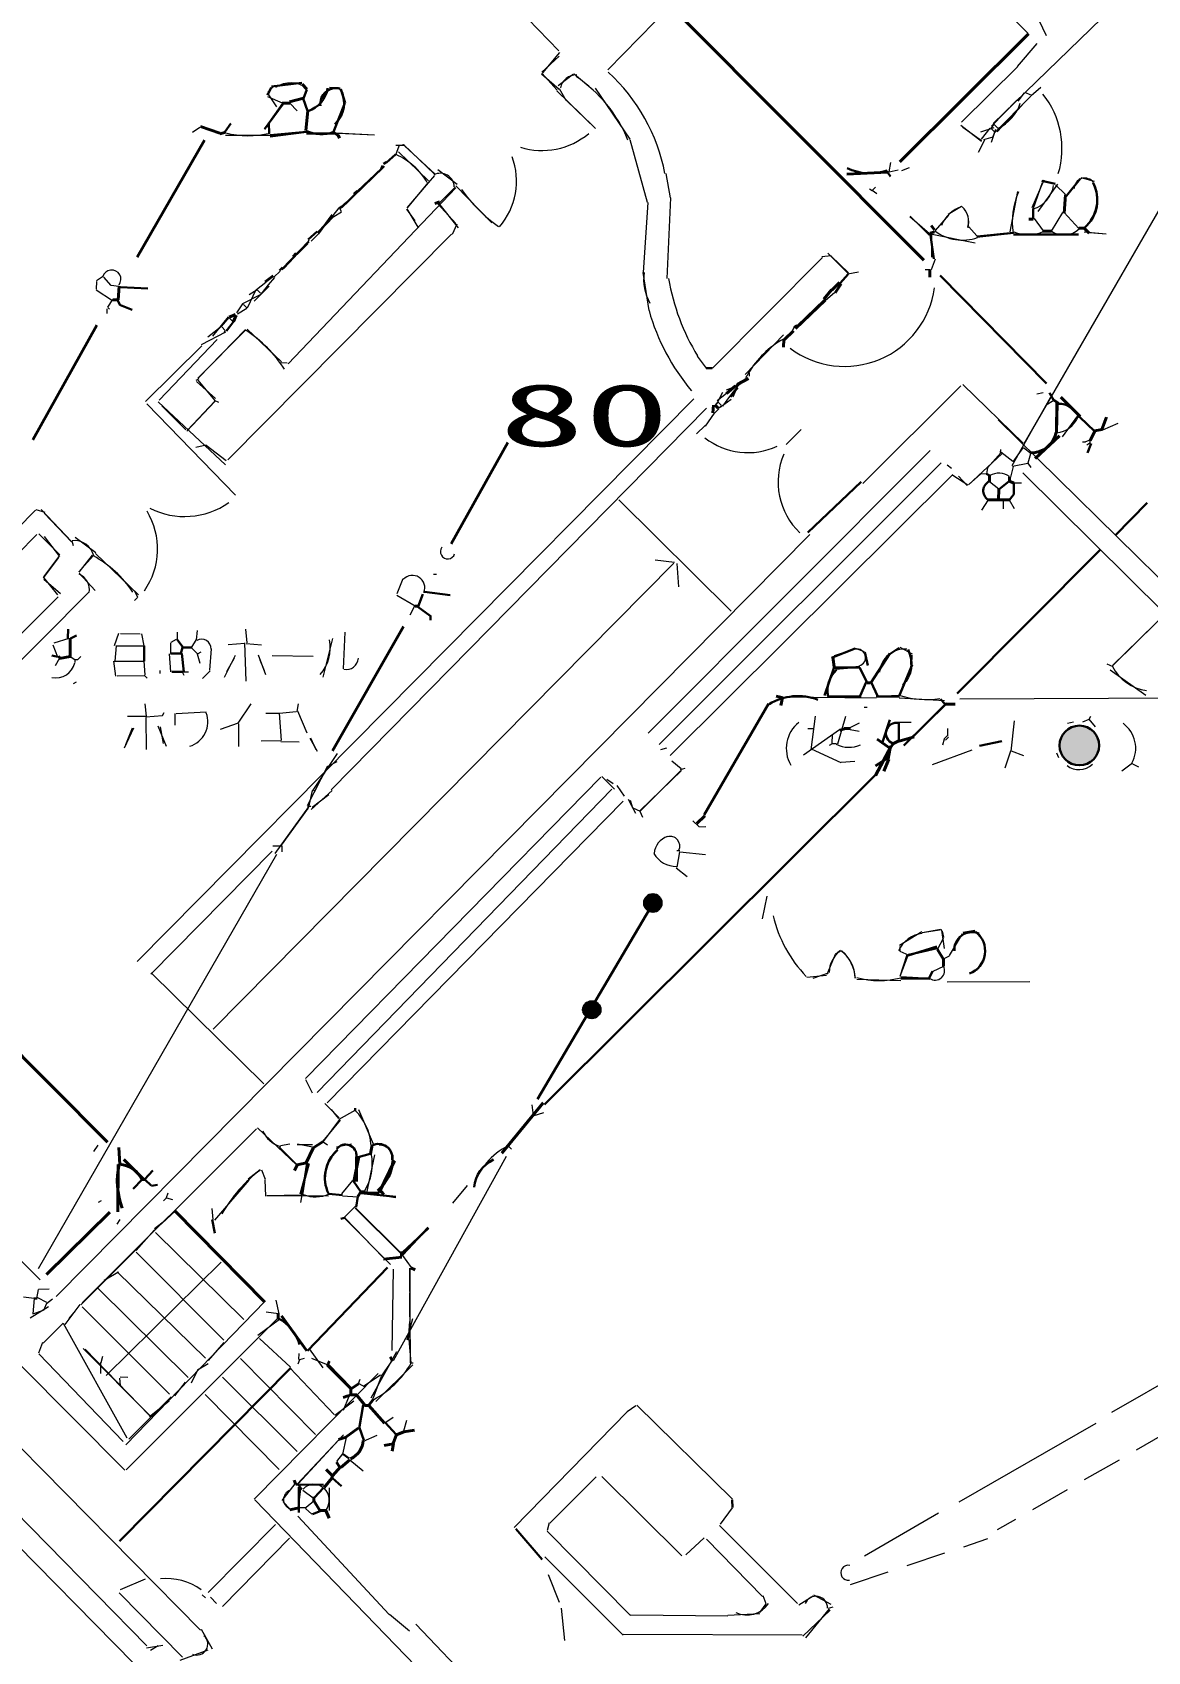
# Model space of a CAD drawing. Header units: millimetres. Extents: x -23299 to 140949, y -27274 to 87783.
# Drawn here: x 81424 to 93866, y 36612 to 54684 of the extents above; entities that cross this region are included whole.
import ezdxf

# ---------------------------------------------------------------- set-up
doc = ezdxf.new("R2010")
doc.units = ezdxf.units.MM
doc.linetypes.add('DASHED', pattern=[666.674799, 446.523571, -220.151228])
for name, color, linetype, lineweight in [('A_DASHED', 8, 'DASHED', 18), ('A_HATCH', 252, 'CONTINUOUS', 15), ('A_MED', 9, 'CONTINUOUS', 20), ('A_THIN', 8, 'CONTINUOUS', 15), ('CHECK', 2, 'CONTINUOUS', 35), ('P_DASHED', 200, 'DASHED', 20), ('P_NOMARK', 6, 'CONTINUOUS', 35), ('P_R', 5, 'CONTINUOUS', 40), ('P_R_MARK', 5, 'CONTINUOUS', 25), ('P_SIZE', 140, 'CONTINUOUS', 13), ('SYM', 4, 'CONTINUOUS', 25), ('TEXT_SHAPE', 7, 'CONTINUOUS', 30)]:
    doc.layers.add(name, color=color, linetype=linetype, lineweight=lineweight)
doc.styles.add('JP', font='msgothic.ttc')

msp = doc.modelspace()

# ---------------------------------------------------------------- hatches: boundary and pattern name
at = {"layer": 'SYM'}
h = msp.add_hatch(color=7, dxfattribs=at)
h.dxf.hatch_style = 1
edge = h.paths.add_edge_path()
edge.add_arc((87665, 43776), 97.7, 0, 360)
at = {"layer": 'TEXT_SHAPE'}
h = msp.add_hatch(color=7, dxfattribs=at)
h.dxf.hatch_style = 1
edge = h.paths.add_edge_path()
edge.add_arc((93105, 46726), 221, 0, 360)
h = msp.add_hatch(color=7, dxfattribs=at)
h.dxf.hatch_style = 1
edge = h.paths.add_edge_path()
edge.add_arc((88347, 44968), 97.7, 0, 360)

# ---------------------------------------------------------------- linework, layer by layer
at = {"layer": 'A_DASHED', "lineweight": 15}
msp.add_line((94126, 39082), (92189, 37971), dxfattribs=at)
at = {"layer": 'A_HATCH', "lineweight": 15}
for p, q in [((83783, 40318), (82798, 41290)), ((83560, 40090), (82581, 41069)), ((83354, 39889), (82372, 40851)), ((83164, 39670), (82160, 40665)), ((82953, 39484), (81979, 40459))]:
    msp.add_line(p, q, dxfattribs=at)
at = {"layer": 'A_MED', "lineweight": 20}
for p, q in [((88543, 54979), (87845, 54267)), ((92652, 54822), (92735, 54651)), ((84123, 54087), (84051, 54018)), ((87302, 54059), (87376, 53927)), ((84045, 54008), (84147, 53853)), ((84048, 53967), (84212, 53897)), ((92468, 53871), (92187, 53576)), ((83579, 53538), (84074, 53538)), ((85242, 53537), (84812, 53560)), ((85243, 53539), (84837, 53554)), ((85478, 53317), (85517, 53419)), ((85508, 53350), (85842, 53027)), ((85518, 53423), (85563, 53434)), ((85910, 53088), (85839, 53005)), ((92709, 53034), (92576, 52728)), ((92689, 53006), (92588, 52720)), ((92839, 52984), (92950, 52874)), ((93122, 53063), (93269, 53023)), ((88289, 52787), (88238, 52005)), ((88290, 52787), (88238, 52005)), ((88543, 52839), (88503, 51938)), ((92416, 52908), (92331, 52458)), ((91499, 52473), (91649, 52645)), ((92600, 52607), (92700, 52470)), ((92918, 52675), (92789, 52467)), ((92937, 52674), (93098, 52497)), ((86159, 52545), (86107, 52429)), ((91455, 52461), (91454, 52175)), ((91463, 52433), (91944, 52337)), ((93158, 52459), (93404, 52436)), ((93217, 52450), (93404, 52437)), ((84126, 51948), (84055, 51865)), ((84190, 52019), (84119, 51954)), ((88236, 52005), (88303, 51580)), ((90640, 52007), (90522, 51985)), ((84055, 51866), (83973, 51761)), ((90373, 51777), (90272, 51691)), ((84266, 50991), (84198, 50995)), ((88841, 51070), (88941, 50938)), ((89295, 50744), (89240, 50612)), ((92778, 50607), (92352, 49847)), ((82703, 50539), (83689, 49521)), ((89031, 50435), (88932, 50291)), ((89082, 50483), (89031, 50432)), ((89071, 50562), (89041, 50525)), ((89113, 50520), (89079, 50486)), ((93536, 50320), (93363, 50244)), ((83364, 50079), (83246, 50051)), ((93230, 50096), (93198, 49993)), ((91862, 49632), (91694, 49740)), ((92365, 49841), (92335, 49721)), ((92103, 49672), (92206, 49589)), ((92374, 49656), (92459, 49656)), ((92086, 49468), (92013, 49352)), ((92255, 49468), (92255, 49366)), ((92322, 49468), (92379, 49370)), ((81474, 49079), (80047, 47640)), ((84099, 47728), (84557, 47724)), ((90604, 47804), (90369, 47725)), ((90708, 47772), (90607, 47807)), ((91101, 47823), (91239, 47747)), ((89789, 47268), (90839, 47258)), ((91096, 47258), (91602, 47229)), ((94989, 47255), (91771, 47241)), ((90158, 47052), (90108, 46678)), ((90410, 46744), (90500, 47052)), ((92378, 46999), (92341, 46661)), ((90027, 46622), (90428, 46904)), ((90349, 46848), (90345, 46746)), ((90547, 46903), (90649, 46884)), ((91092, 46984), (91228, 46984)), ((91634, 46916), (91633, 46831)), ((90113, 46688), (90443, 46534)), ((90346, 46746), (90396, 46746)), ((91905, 46673), (91462, 46508)), ((91595, 46797), (91579, 46729)), ((92337, 46663), (92273, 46474)), ((92346, 46665), (92481, 46614)), ((90447, 46538), (90600, 46552)), ((93697, 46527), (93579, 46440)), ((88014, 46104), (84713, 42738)), ((88071, 46127), (88154, 45969)), ((88613, 45555), (88646, 45555)), ((84147, 45508), (81488, 40885)), ((88643, 45538), (88615, 45367)), ((88646, 45538), (88935, 45509)), ((88606, 45360), (88730, 45265)), ((91346, 44646), (91097, 44492)), ((91555, 44670), (91353, 44633)), ((91600, 44458), (91572, 44666)), ((91593, 44585), (91577, 44653)), ((91101, 44482), (91101, 44431)), ((91521, 44448), (91592, 44583)), ((91656, 44380), (91803, 44622)), ((91179, 44389), (91101, 44146)), ((91192, 44382), (91102, 44146)), ((91103, 44430), (91202, 44385)), ((91590, 44344), (91657, 44378)), ((90304, 44183), (90130, 44126)), ((91588, 44260), (91469, 44204)), ((91630, 44089), (92553, 44092)), ((86995, 42713), (87011, 42594)), ((84859, 42543), (84663, 42310)), ((84851, 42551), (84667, 42306)), ((85023, 42650), (84843, 42551)), ((87126, 42626), (87009, 42588)), ((84667, 42303), (84716, 42267)), ((84986, 42275), (84816, 42241)), ((86735, 42253), (86768, 42219)), ((83841, 41875), (83455, 41428)), ((84028, 41697), (84020, 41879)), ((84028, 41697), (84020, 41879)), ((84996, 41870), (84873, 41720)), ((86275, 41814), (86111, 41616)), ((82921, 41676), (82887, 41642)), ((84428, 41705), (84039, 41700)), ((84729, 41694), (84039, 41701)), ((84432, 41709), (84417, 41623)), ((84885, 41699), (85055, 41689)), ((85028, 41583), (84909, 41463)), ((85342, 41702), (85477, 41682)), ((83018, 41528), (82786, 41317)), ((83425, 41556), (83437, 41436)), ((79093, 41117), (83299, 36852)), ((85448, 40879), (85435, 39973)), ((85637, 40892), (85631, 40347)), ((85642, 39837), (85634, 40892)), ((81324, 40573), (81443, 40557)), ((81445, 40552), (81431, 40382)), ((81490, 40655), (81472, 40553)), ((85666, 40328), (85602, 40089)), ((81768, 40277), (81546, 40055)), ((85632, 40296), (85616, 40091)), ((93467, 39284), (94990, 40162)), ((81536, 40061), (81491, 39944)), ((85203, 39444), (85489, 39962)), ((85442, 39867), (85314, 39686)), ((85640, 39837), (85674, 39837)), ((85076, 39651), (85059, 39600)), ((82974, 39455), (82502, 38985)), ((84954, 39458), (84892, 39303)), ((85599, 39191), (85566, 39072)), ((84925, 39003), (84884, 38817)), ((84966, 38754), (85114, 38631)), ((87716, 38562), (87199, 38046)), ((84415, 38426), (84389, 38221)), ((84440, 38414), (84558, 38329)), ((84736, 38439), (84735, 38186)), ((84219, 38287), (84293, 38202)), ((84396, 38220), (84481, 38220)), ((84472, 38211), (84542, 38146)), ((87191, 38051), (87169, 37965)), ((89091, 38019), (89961, 37149)), ((89571, 37228), (88945, 37868)), ((87140, 37670), (88016, 36797)), ((89610, 37147), (89577, 37233)), ((89974, 37136), (90137, 37233)), ((87323, 37096), (87362, 36738)), ((89542, 37049), (89611, 37145)), ((90019, 36783), (90325, 37076)), ((89184, 37018), (89541, 37039)), ((83309, 36861), (83429, 36645)), ((88015, 36808), (90014, 36799)), ((82697, 36656), (82879, 36683)), ((83382, 36630), (83069, 36512))]:
    msp.add_line(p, q, dxfattribs=at)
for centre, radius, start, end in [((84307, 53822), 299, 52.1456, 124.512), ((83834, 54508), 977, 255.0149, 284.166), ((85174, 52626), 759, 30.1898, 66.1267), ((93166, 52938), 120, 35.3932, 178.9666), ((93200, 52566), 844, 156.3722, 188.2033), ((91636, 52566), 236, 344.3909, 46.9617), ((91651, 52577), 218, 344.3534, 47.8252), ((92537, 52836), 410, 246.7396, 292.5925), ((92932, 52674), 251, 236.6362, 313.2945), ((88775, 51925), 531, 171.5629, 209.6338), ((90602, 52225), 2387, 195.6745, 220.2116), ((90524, 49667), 781, 156.6207, 226.6662), ((92206, 49555), 209, 55.0362, 118.8599), ((90625, 47707), 94.7, 284.9596, 102.2625), ((91154, 47522), 279, 84.3626, 175.5561), ((91397, 48210), 972, 251.7162, 278.9782), ((93388, 46694), 346, 331.3706, 53.869), ((88579, 45501), 219, 108.0871, 174.872), ((88539, 45603), 108, 335.9275, 104.7883), ((91386, 44304), 325, 95.8197, 156.3315), ((91746, 44436), 305, 313.4716, 37.941), ((90146, 44092), 462, 4.6109, 47.7321), ((91494, 44215), 108, 236.8518, 26.0327), ((84953, 40686), 1632, 127.1257, 150.0788), ((84583, 42049), 362, 247.9057, 294.934), ((84566, 38323), 157, 49.2599, 139.4691), ((84545, 38303), 191, 323.0037, 44.7072)]:
    msp.add_arc(centre, radius, start, end, dxfattribs=at)
at = {"layer": 'A_THIN', "lineweight": 15}
for p, q in [((90363, 56857), (92532, 54673)), ((92142, 53669), (94239, 55700)), ((86690, 55107), (87297, 54478)), ((92489, 50091), (95124, 54662)), ((87302, 54418), (87109, 54242)), ((87306, 54461), (87116, 54234)), ((92632, 54561), (92411, 54303)), ((87103, 54221), (87301, 54052)), ((87108, 54229), (87278, 54038)), ((87289, 54091), (87463, 54220)), ((87467, 54220), (87682, 54045)), ((92413, 54301), (91791, 53681)), ((87703, 54061), (88089, 53494)), ((92675, 54071), (92566, 53975)), ((84295, 53894), (84377, 53807)), ((87277, 54033), (87683, 53635)), ((87380, 53929), (87707, 53613)), ((92408, 53929), (92125, 53636)), ((92159, 53564), (92564, 53974)), ((92490, 54011), (92419, 53916)), ((92565, 53983), (92499, 54014)), ((83212, 53570), (83294, 53625)), ((91782, 53650), (92014, 53469)), ((91804, 53628), (92012, 53476)), ((92152, 53618), (92001, 53570)), ((92107, 53615), (92008, 53494)), ((92138, 53516), (92036, 53485)), ((92149, 53659), (92115, 53608)), ((92169, 53602), (92122, 53455)), ((92125, 53608), (92159, 53574)), ((92157, 53569), (92140, 53518)), ((92155, 53655), (92206, 53604)), ((85480, 53426), (85581, 53426)), ((85566, 53432), (85909, 53103)), ((85579, 53416), (85913, 53107)), ((88089, 53489), (88282, 52791)), ((88089, 53489), (88282, 52791)), ((92046, 53480), (91976, 53344)), ((85325, 53198), (85307, 53165)), ((85947, 53155), (86163, 52991)), ((90998, 53231), (90980, 53129)), ((91085, 53146), (90984, 53125)), ((91207, 53172), (91122, 53139)), ((85840, 53005), (85603, 52728)), ((85838, 53006), (85604, 52728)), ((86140, 52957), (85970, 52787)), ((86150, 52970), (86550, 52557)), ((88491, 53111), (88541, 52839)), ((90831, 52958), (90797, 52924)), ((92861, 52990), (92641, 52686)), ((86147, 52950), (84277, 50986)), ((85956, 52779), (86176, 52504)), ((90762, 52939), (90795, 52921)), ((90795, 52922), (90844, 52886)), ((84844, 52725), (84776, 52640)), ((84873, 52676), (84787, 52626)), ((84852, 52722), (84869, 52688)), ((85600, 52713), (85690, 52580)), ((85602, 52714), (85725, 52510)), ((85947, 52769), (86148, 52551)), ((91215, 52630), (91432, 52440)), ((91219, 52634), (91430, 52422)), ((91641, 52654), (91790, 52745)), ((86101, 52432), (83606, 49914)), ((84621, 52439), (84536, 52354)), ((91871, 52513), (91962, 52412)), ((84508, 52364), (84490, 52331)), ((89011, 50936), (90238, 52171)), ((90233, 52183), (90335, 52193)), ((90299, 52222), (90526, 51992)), ((90337, 52188), (90530, 52001)), ((91497, 52154), (91451, 52033)), ((84028, 51894), (83925, 51810)), ((91386, 52039), (91436, 52039)), ((83771, 51657), (83971, 51759)), ((83919, 51811), (83820, 51608)), ((83932, 51812), (83842, 51756)), ((84067, 51853), (83897, 51683)), ((83935, 51806), (83969, 51772)), ((83437, 51295), (83612, 51508)), ((83768, 51655), (83701, 51553)), ((83818, 51604), (83713, 51541)), ((83778, 51649), (83812, 51615)), ((83804, 51366), (83269, 50825)), ((83802, 51367), (83274, 50824)), ((83310, 51199), (83581, 51343)), ((83535, 51400), (83380, 51284)), ((83617, 51502), (83530, 51402)), ((83540, 51394), (83573, 51360)), ((83576, 51358), (83558, 51325)), ((83665, 51456), (83581, 51353)), ((83670, 51458), (83591, 51351)), ((83625, 51496), (83658, 51462)), ((84203, 51007), (83822, 51371)), ((89924, 51393), (89906, 51360)), ((83313, 51186), (82686, 50563)), ((83484, 51257), (82837, 50581)), ((89803, 51309), (89377, 50867)), ((83282, 50818), (83248, 50800)), ((83256, 50789), (83467, 50599)), ((83269, 50804), (83456, 50580)), ((89391, 50850), (89379, 50814)), ((89414, 50883), (89396, 50849)), ((89421, 50882), (89421, 50848)), ((89125, 50666), (89057, 50535)), ((89168, 50655), (89064, 50572)), ((89203, 50620), (89123, 50514)), ((89294, 50744), (89163, 50690)), ((91781, 50739), (90688, 49648)), ((92478, 50098), (91804, 50753)), ((92700, 50663), (92632, 50647)), ((82594, 44314), (88803, 50593)), ((83578, 49856), (82826, 50562)), ((83138, 50247), (82867, 50518)), ((83460, 50564), (83147, 50235)), ((83459, 50570), (83155, 50244)), ((83452, 50578), (83501, 50558)), ((88946, 50489), (84759, 46231)), ((89075, 50558), (89109, 50524)), ((89220, 50587), (89096, 50497)), ((92819, 50574), (92734, 50524)), ((88931, 50295), (88835, 50203)), ((90003, 50254), (89833, 50084)), ((94198, 48395), (92198, 50360)), ((93084, 50403), (92913, 50171)), ((83588, 49902), (83362, 50075)), ((93139, 50115), (93173, 50115)), ((93223, 50134), (93173, 50113)), ((93222, 50099), (93190, 50079)), ((93223, 50132), (93223, 50098)), ((91441, 50017), (88295, 46863)), ((91564, 49880), (88418, 46738)), ((91870, 49634), (92241, 49982)), ((92229, 49991), (92081, 49826)), ((92224, 50030), (92223, 49996)), ((92229, 50003), (92362, 49898)), ((92475, 50049), (92362, 49891)), ((92482, 50053), (92567, 49985)), ((92559, 49980), (92531, 49876)), ((91693, 49749), (88541, 46614)), ((91629, 49858), (91678, 49822)), ((91855, 49628), (91756, 49733)), ((92002, 49752), (91870, 49634)), ((92070, 49759), (92002, 49754)), ((92079, 49826), (92068, 49758)), ((92529, 49871), (92359, 49840)), ((94051, 48206), (92475, 49769)), ((92530, 49878), (92565, 49829)), ((81460, 49350), (78712, 46608)), ((89219, 48224), (87968, 49468)), ((81691, 40574), (90099, 49080)), ((88372, 48799), (88587, 48770)), ((83440, 43561), (88579, 48761)), ((88614, 48757), (88632, 48498)), ((72681, 39033), (82052, 48433)), ((81711, 48384), (80388, 47069)), ((94071, 48200), (93476, 47617)), ((93999, 48130), (93478, 47618)), ((93411, 47638), (93480, 47606)), ((93448, 47570), (93847, 47286)), ((90703, 47154), (90737, 47154)), ((93210, 47016), (93141, 46984)), ((93229, 47050), (93211, 47016)), ((93212, 47019), (93281, 46935)), ((90075, 46916), (90143, 46916)), ((90647, 46976), (90546, 46923)), ((91629, 46835), (91595, 46801)), ((91644, 46820), (91610, 46786)), ((93039, 46987), (92971, 46971)), ((88499, 46694), (88432, 46676)), ((90347, 46744), (90313, 46726)), ((92851, 46642), (92871, 46593)), ((88660, 46447), (88208, 45997)), ((88558, 46553), (88661, 46470)), ((88703, 46470), (88652, 46453)), ((93698, 46522), (93765, 46488)), ((87768, 46373), (84472, 43010)), ((87778, 46380), (87919, 46238)), ((87833, 46348), (87903, 46302)), ((87943, 46278), (88026, 46158)), ((88666, 46445), (88206, 46000)), ((87888, 46239), (84602, 42851)), ((88092, 46117), (88121, 46031)), ((88122, 46028), (88206, 45993)), ((88201, 45994), (88232, 45925)), ((88792, 45886), (88863, 45816)), ((88868, 45816), (88936, 45820)), ((84098, 45547), (82744, 44173)), ((89620, 45045), (89565, 44791)), ((91571, 44668), (91353, 44635)), ((90291, 44173), (90385, 44398)), ((90384, 44401), (90451, 44436)), ((84007, 42949), (82750, 44189)), ((90065, 44139), (90285, 44163)), ((90622, 44116), (91112, 44102)), ((84473, 42999), (84545, 42847)), ((84687, 42730), (84847, 42569)), ((84756, 42664), (84841, 42562)), ((85063, 42662), (85228, 42278)), ((81979, 40506), (83923, 42448)), ((84375, 42041), (83934, 42458)), ((82154, 42265), (82105, 42195)), ((84182, 42242), (84377, 42047)), ((84295, 42275), (84193, 42257)), ((84380, 42271), (84549, 42271)), ((84382, 42279), (84551, 42247)), ((85241, 42158), (85147, 41715)), ((85453, 39861), (86713, 42142)), ((83967, 41988), (83833, 41884)), ((84025, 41881), (83983, 41986)), ((84025, 41881), (83983, 41986)), ((80407, 41867), (81511, 40762)), ((82191, 41644), (82157, 41626)), ((82934, 41728), (82917, 41677)), ((82921, 41678), (82989, 41660)), ((82400, 41434), (82366, 41382)), ((82903, 41420), (82786, 41331)), ((84910, 41445), (85418, 40932)), ((84913, 41449), (85339, 41010)), ((85027, 41562), (85542, 41050)), ((85029, 41564), (85530, 41066)), ((82782, 41317), (82582, 41089)), ((81964, 40482), (82577, 41095)), ((85552, 41034), (85652, 40898)), ((82385, 40849), (82224, 40753)), ((83529, 40959), (82246, 39695)), ((81481, 40563), (81583, 40514)), ((81493, 40656), (81611, 40662)), ((81582, 40499), (81547, 40420)), ((81650, 40546), (81583, 40494)), ((81954, 40486), (81785, 40264)), ((82466, 38919), (84019, 40519)), ((84140, 40536), (84172, 40383)), ((81603, 40459), (81398, 40332)), ((81544, 40418), (81425, 40378)), ((81900, 40415), (81832, 40330)), ((84164, 40334), (82472, 38640)), ((84180, 40318), (83940, 40142)), ((84033, 40403), (84169, 40387)), ((81767, 40277), (82477, 38999)), ((82734, 39248), (81992, 39997)), ((82730, 39249), (82012, 39987)), ((83561, 40061), (83385, 39860)), ((83960, 40106), (84303, 39786)), ((84511, 39990), (84663, 39778)), ((85625, 40094), (85646, 39837)), ((81293, 39811), (82457, 38637)), ((81498, 39937), (82438, 38957)), ((82184, 39838), (82184, 39718)), ((82205, 39905), (82188, 39837)), ((83385, 39824), (83267, 39754)), ((83747, 39884), (84584, 39035)), ((84297, 39780), (84790, 39258)), ((84405, 39870), (84384, 39821)), ((84396, 39939), (84395, 39871)), ((84455, 39884), (84404, 39868)), ((84539, 39889), (84722, 39812)), ((85667, 39813), (85257, 39403)), ((82395, 39666), (82404, 39582)), ((82488, 39673), (82404, 39677)), ((83127, 39620), (83008, 39466)), ((83265, 39754), (83196, 39610)), ((83547, 39674), (84380, 38844)), ((85281, 39716), (83898, 38312)), ((85065, 39604), (85132, 39569)), ((85308, 39697), (85124, 39574)), ((85317, 39684), (85222, 39432)), ((82950, 39409), (82730, 39234)), ((83353, 39482), (84178, 38646)), ((85009, 39406), (84797, 39249)), ((85449, 39226), (85367, 39171)), ((86799, 37999), (88061, 39290)), ((88059, 39292), (88158, 39359)), ((88169, 39362), (89235, 38315)), ((80215, 39206), (82700, 36676)), ((93290, 39160), (91760, 38279)), ((84896, 39030), (84376, 38478)), ((84843, 38977), (84388, 38484)), ((85269, 39025), (85116, 38957)), ((84884, 38820), (84816, 38735)), ((87777, 38568), (88670, 37682)), ((80676, 38392), (82556, 36480)), ((84354, 38483), (84207, 38300)), ((86866, 35251), (83906, 38306)), ((84563, 38292), (84479, 38222)), ((89232, 38217), (89099, 38036)), ((90707, 37682), (91532, 38160)), ((84137, 38031), (83384, 37272)), ((84384, 38124), (85405, 37026)), ((87166, 37957), (88097, 37014)), ((84294, 37879), (83546, 37116)), ((88918, 37884), (88714, 37691)), ((82683, 37421), (82402, 37303)), ((87178, 37474), (87302, 37163)), ((83100, 36551), (82393, 37268)), ((83320, 37246), (83354, 37212)), ((90139, 37246), (90332, 37140)), ((83412, 37219), (83479, 37151)), ((90312, 37088), (90051, 36766)), ((90355, 37108), (90304, 37092)), ((85407, 37029), (85633, 36845)), ((86911, 35652), (85702, 36920)), ((88100, 37021), (89185, 37012)), ((82827, 36678), (82743, 36625))]:
    msp.add_line(p, q, dxfattribs=at)
for centre, radius, start, end in [((86437, 52708), 2084, 11.0922, 47.317), ((87494, 54027), 182, 88.3825, 168.2887), ((86625, 52893), 1560, 22.2217, 56.2584), ((92009, 54033), 458, 294.6094, 342.2454), ((91934, 53388), 977, 343.3869, 38.4736), ((87110, 54175), 809, 252.6913, 310.074), ((86041, 53026), 784, 319.3418, 20.1873), ((85976, 52957), 155, 0.7278, 118.2896), ((92496, 53024), 325, 287.2603, 351.5004), ((87583, 53887), 1671, 214.9285, 234.9989), ((91800, 52863), 498, 232.1241, 289.9661), ((90958, 52357), 2472, 189.7775, 211.3021), ((90485, 51969), 1013, 233.1727, 352.3306), ((83041, 50169), 1415, 32.3337, 57.1104), ((90309, 50351), 1041, 119.0312, 149.3026), ((89405, 50766), 772, 231.8723, 295.1139), ((82009, 48919), 812, 324.9772, 31.2017), ((83123, 50135), 854, 242.9853, 305.1872), ((93920, 47840), 504, 207.4795, 262.5243), ((90205, 46693), 370, 128.3734, 210.2986), ((90534, 47017), 312, 243.147, 294.7819), ((93101, 46678), 221, 232.7189, 312.6181), ((91134, 45175), 1488, 193.5918, 223.6623), ((90637, 44182), 324, 128.791, 178.1889), ((90216, 44123), 387, 1.0253, 54.3585), ((90871, 45057), 955, 254.9588, 284.8106), ((84624, 42236), 578, 3.417, 45.5871), ((84275, 42543), 304, 202.6608, 254.2238), ((84639, 42055), 578, 328.1213, 11.614), ((84739, 40347), 1046, 298.174, 330.4493), ((84335, 38310), 109, 109.1212, 249.1597), ((82914, 36753), 676, 54.2915, 95.2454), ((90528, 37492), 84.1, 79.7856, 277.5673), ((90166, 37101), 129, 357.9389, 158.4875), ((89394, 37317), 296, 245.4062, 325.5433), ((83260, 36696), 122, 245.6847, 50.0686)]:
    msp.add_arc(centre, radius, start, end, dxfattribs=at)
at = {"layer": 'CHECK', "lineweight": 15}
for p, q in [((92127, 53625), (92127, 53625)), ((92142, 53592), (92142, 53592)), ((92175, 53579), (92175, 53579)), ((92180, 53630), (92180, 53630)), ((83438, 51299), (83438, 51299)), ((83442, 51262), (83442, 51262)), ((83479, 51257), (83479, 51257)), ((83488, 51309), (83488, 51309)), ((89055, 50542), (89055, 50542)), ((89059, 50507), (89059, 50507)), ((89091, 50496), (89091, 50496))]:
    msp.add_line(p, q, dxfattribs=at)
at = {"layer": 'CHECK', "lineweight": 30}
for p, q in [((90669, 49667), (90076, 49104)), ((89232, 38305), (89236, 38219)), ((86818, 37982), (87112, 37642))]:
    msp.add_line(p, q, dxfattribs=at)
at = {"layer": 'P_DASHED', "lineweight": 20}
msp.add_line((90550, 37361), (92083, 37873), dxfattribs=at)
at = {"layer": 'P_NOMARK', "lineweight": 30}
for p, q in [((93334, 48907), (91740, 47304)), ((91626, 47197), (91145, 46725)), ((91607, 47182), (91257, 46834)), ((91554, 47242), (91603, 47190)), ((90989, 47013), (90905, 46750)), ((91092, 46984), (91091, 46780)), ((90827, 46396), (87139, 42717)), ((88402, 45056), (87059, 42779)), ((87011, 42591), (86727, 42260))]:
    msp.add_line(p, q, dxfattribs=at)
at = {"layer": 'P_NOMARK', "lineweight": 40}
for p, q in [((89637, 47191), (88919, 45950)), ((89722, 47277), (89790, 47261)), ((91601, 47188), (91720, 47188)), ((91263, 46822), (91093, 46773)), ((91005, 46719), (90832, 46390)), ((90849, 46795), (90989, 46694)), ((90993, 46694), (90972, 46575)), ((91027, 46743), (90991, 46693)), ((91092, 46778), (91024, 46744)), ((90965, 46585), (90832, 46497)), ((90979, 46572), (90923, 46438)), ((88928, 45942), (88839, 45856)), ((87122, 42736), (86660, 42174))]:
    msp.add_line(p, q, dxfattribs=at)
at = {"layer": 'P_NOMARK', "lineweight": 30}
msp.add_arc((89967, 46652), 625, 69.2893, 121.1889, dxfattribs=at)
at = {"layer": 'P_R', "lineweight": 40}
for p, q in [((91370, 52142), (88539, 54979)), ((91101, 53240), (92538, 54668)), ((83299, 53633), (83516, 53558)), ((83343, 53483), (82594, 52177)), ((90967, 53125), (90509, 53102)), ((91436, 52039), (91436, 51953)), ((81431, 50136), (82142, 51415)), ((86730, 50107), (86097, 48976)), ((85564, 48054), (84772, 46667)), ((79091, 45480), (82262, 42300)), ((84017, 40514), (83008, 41535)), ((85342, 40992), (85545, 41016)), ((84168, 40382), (84168, 40331)), ((84203, 40360), (84485, 39971))]:
    msp.add_line(p, q, dxfattribs=at)
at = {"layer": 'P_R', "lineweight": 30}
for p, q in [((90963, 53125), (90999, 53076)), ((91441, 52447), (91480, 52157)), ((91552, 51972), (92737, 50764)), ((92772, 50662), (92822, 50577)), ((85386, 40899), (84492, 39970)), ((84307, 39778), (82395, 37846))]:
    msp.add_line(p, q, dxfattribs=at)
for centre, radius, start, end in [((90772, 53707), 596, 244.272, 288.5487), ((83945, 39907), 479, 16.308, 62.2638)]:
    msp.add_arc(centre, radius, start, end, dxfattribs=at)
at = {"layer": 'P_R_MARK', "lineweight": 20}
for p, q in [((82138, 51904), (82137, 51819)), ((82216, 51962), (82138, 51910)), ((82135, 51810), (82317, 51693)), ((85557, 48586), (85492, 48417)), ((85491, 48404), (85696, 48283))]:
    msp.add_line(p, q, dxfattribs=at)
at = {"layer": 'P_R_MARK', "lineweight": 15}
for p, q in [((82218, 51953), (82301, 51861)), ((82317, 51703), (82264, 51619)), ((82305, 51862), (82389, 51851)), ((82255, 51598), (82255, 51547)), ((82267, 51612), (82284, 51595)), ((85899, 48636), (85933, 48636)), ((85687, 48282), (85634, 48181))]:
    msp.add_line(p, q, dxfattribs=at)
at = {"layer": 'P_R_MARK', "lineweight": 40}
for p, q in [((82321, 51700), (82372, 51700)), ((82393, 51853), (82381, 51700)), ((85694, 48279), (85728, 48279))]:
    msp.add_line(p, q, dxfattribs=at)
at = {"layer": 'P_R_MARK', "lineweight": 30}
for p, q in [((82373, 51700), (82404, 51637)), ((82406, 51842), (82711, 51827)), ((82407, 51640), (82536, 51586)), ((85798, 48441), (86085, 48405)), ((85725, 48274), (85861, 48173)), ((85781, 48414), (85728, 48278)), ((85866, 48176), (85866, 48125))]:
    msp.add_line(p, q, dxfattribs=at)
at = {"layer": 'P_R_MARK', "lineweight": 20}
for centre, radius, start, end in [((82308, 51928), 104, 322.804, 162.5245), ((85665, 48487), 137, 337.2599, 137.0178)]:
    msp.add_arc(centre, radius, start, end, dxfattribs=at)
at = {"layer": 'P_R_MARK', "lineweight": 15}
msp.add_arc((86058, 48890), 82, 144.7135, 340.7959, dxfattribs=at)
at = {"layer": 'SYM'}
msp.add_circle((87665, 43776), 97.7, dxfattribs=at)
at = {"layer": 'SYM', "lineweight": 15}
for centre, radius, start, end in [((91894, 52404), 350, 106.5883, 159.1357), ((92827, 50498), 283, 274.8396, 338.4148)]:
    msp.add_arc(centre, radius, start, end, dxfattribs=at)
at = {"layer": 'SYM', "lineweight": 40}
msp.add_arc((92564, 50280), 290, 269.6957, 347.7535, dxfattribs=at)
at = {"layer": 'SYM', "lineweight": 30}
for centre, radius, start, end in [((91067, 46859), 120, 78.498, 249.0862), ((86729, 41761), 377, 114.8438, 174.9169)]:
    msp.add_arc(centre, radius, start, end, dxfattribs=at)
at = {"layer": 'SYM', "lineweight": 20}
for centre, radius, start, end in [((88615, 45677), 303, 211.4098, 269.4348), ((87039, 41608), 716, 115.2347, 164.6888)]:
    msp.add_arc(centre, radius, start, end, dxfattribs=at)
at = {"layer": 'TEXT_SHAPE', "lineweight": 30}
for p, q in [((84088, 54068), (84047, 53984)), ((84430, 54123), (84092, 54080)), ((84449, 53946), (84487, 54047)), ((84738, 54066), (84856, 54057)), ((84864, 54051), (84915, 53898)), ((84223, 53887), (84014, 53604)), ((84220, 53889), (84067, 53676)), ((84447, 53946), (84493, 53808)), ((84912, 53893), (84783, 53573)), ((83639, 53667), (83574, 53579)), ((84061, 53674), (84067, 53555)), ((84482, 53573), (84076, 53538)), ((84483, 53575), (84079, 53521)), ((84481, 53555), (84811, 53555)), ((85476, 53321), (85376, 53233)), ((84877, 52735), (85349, 53191)), ((85315, 53157), (85053, 52909)), ((92834, 52993), (92687, 53027)), ((92962, 52860), (93115, 53050)), ((84914, 52776), (84880, 52742)), ((85020, 52874), (84918, 52772)), ((84784, 52634), (84608, 52452)), ((84770, 52648), (84618, 52441)), ((84882, 52741), (84849, 52723)), ((92591, 52719), (92591, 52600)), ((84600, 52462), (84500, 52374)), ((92370, 52448), (91960, 52402)), ((92370, 52449), (91964, 52406)), ((92370, 52430), (93094, 52430)), ((84209, 52037), (84509, 52349)), ((84492, 52329), (84373, 52210)), ((84216, 52061), (84182, 52027)), ((84340, 52175), (84225, 52053)), ((90524, 51986), (90438, 51884)), ((88941, 50935), (89009, 50935)), ((93110, 50391), (93275, 50234)), ((93237, 50097), (93196, 49993)), ((92069, 49756), (92102, 49738)), ((92321, 49676), (92207, 49584)), ((92377, 49534), (92325, 49467)), ((92374, 49656), (92374, 49536)), ((93863, 49435), (93505, 49068)), ((81824, 48024), (81820, 47922)), ((81916, 47954), (81848, 47920)), ((83041, 47910), (83104, 47822)), ((81642, 47731), (81710, 47714)), ((82671, 47837), (82670, 47666)), ((82964, 47752), (83083, 47751)), ((83099, 47820), (83081, 47752)), ((83091, 47752), (83113, 47549)), ((83100, 47820), (83202, 47820)), ((90602, 47808), (90341, 47703)), ((90745, 47619), (90710, 47768)), ((90777, 47423), (90991, 47752)), ((90993, 47750), (91094, 47814)), ((91231, 47733), (91230, 47631)), ((82980, 47547), (83099, 47547)), ((90365, 47587), (90263, 47285)), ((90654, 47602), (90383, 47582)), ((90650, 47597), (90388, 47597)), ((90652, 47596), (90739, 47427)), ((91239, 47627), (91099, 47288)), ((90727, 47431), (90660, 47278)), ((90784, 47432), (90852, 47279)), ((90297, 47273), (90670, 47273)), ((90297, 47273), (90670, 47273)), ((91094, 47280), (90839, 47270)), ((91098, 47273), (90839, 47273)), ((92240, 46775), (91990, 46721)), ((91516, 44481), (91195, 44382)), ((91518, 44462), (91197, 44388)), ((91521, 44447), (91586, 44344)), ((91113, 44138), (91435, 44120)), ((91113, 44125), (91435, 44124)), ((91465, 44206), (91430, 44127)), ((85026, 42679), (85025, 42645)), ((84667, 42306), (84554, 42230)), ((85193, 42167), (85058, 42132)), ((82768, 41983), (82680, 41884)), ((84509, 42059), (84414, 41716)), ((84491, 42065), (84436, 41711)), ((82650, 41880), (82548, 41778)), ((82684, 41879), (82751, 41816)), ((82753, 41812), (82821, 41823)), ((85007, 41864), (85087, 41742)), ((84733, 41720), (84885, 41705)), ((85057, 41692), (85035, 41573)), ((85479, 41689), (85094, 41730)), ((83431, 41434), (83460, 41284)), ((84917, 41457), (84866, 41441)), ((85841, 41344), (85554, 41042)), ((85845, 41339), (85555, 41067)), ((81442, 40553), (81476, 40553)), ((85115, 39363), (85071, 39103)), ((85074, 39110), (85121, 38973)), ((85361, 39169), (85482, 39035)), ((84890, 38817), (84958, 38766)), ((84774, 38548), (84873, 38460)), ((84363, 38476), (84397, 38476)), ((84393, 38473), (84429, 38423)), ((84397, 38449), (84396, 38166)), ((84671, 38475), (84407, 38476)), ((84671, 38439), (84572, 38334)), ((84551, 38146), (84636, 38179)), ((84569, 38290), (84633, 38186))]:
    msp.add_line(p, q, dxfattribs=at)
at = {"layer": 'TEXT_SHAPE', "lineweight": 40}
for p, q in [((84487, 54052), (84435, 54108)), ((84211, 53895), (84296, 53895)), ((84448, 53950), (84292, 53910)), ((84496, 53810), (84476, 53589)), ((83516, 53553), (83583, 53571)), ((84785, 53570), (84834, 53534)), ((84834, 53536), (84852, 53503)), ((85376, 53234), (85342, 53216)), ((85050, 52912), (85016, 52878)), ((85967, 52792), (85916, 52776)), ((92952, 52872), (92935, 52668)), ((92540, 52600), (92591, 52600)), ((91490, 52460), (91439, 52444)), ((91452, 52529), (91487, 52480)), ((92692, 52464), (92793, 52464)), ((93098, 52498), (93166, 52498)), ((93162, 52494), (93213, 52443)), ((84369, 52215), (84335, 52181)), ((84109, 51967), (84023, 51900)), ((90428, 51893), (90343, 51808)), ((90447, 51878), (90379, 51776)), ((90268, 51696), (89939, 51379)), ((90267, 51697), (89964, 51404)), ((90340, 51810), (90255, 51708)), ((83690, 51536), (83621, 51505)), ((83699, 51527), (83668, 51457)), ((89915, 51352), (89811, 51252)), ((89958, 51412), (89925, 51394)), ((89807, 51256), (89806, 51171)), ((89413, 50820), (89289, 50754)), ((89382, 50812), (89314, 50762)), ((89270, 50740), (89168, 50655)), ((89290, 50720), (89208, 50616)), ((89309, 50767), (89275, 50733)), ((92900, 50613), (93115, 50396)), ((89022, 50524), (89016, 50440)), ((89041, 50524), (89075, 50490)), ((92822, 50580), (92874, 50547)), ((92857, 50541), (92849, 50217)), ((92853, 50566), (92851, 50217)), ((93359, 50254), (93274, 50236)), ((93408, 50388), (93355, 50253)), ((92883, 50183), (92613, 49928)), ((93277, 50233), (93226, 50131)), ((92104, 49741), (92103, 49673)), ((92324, 49724), (92324, 49673)), ((92205, 49588), (92204, 49468)), ((92324, 49674), (92374, 49654)), ((92086, 49468), (92204, 49468)), ((92204, 49468), (92255, 49468)), ((92255, 49468), (92323, 49468)), ((81847, 47922), (81846, 47718)), ((81714, 47721), (81730, 47704)), ((81846, 47717), (81728, 47697)), ((90356, 47713), (90375, 47578)), ((90738, 47426), (90772, 47426)), ((89792, 47256), (89774, 47171)), ((90483, 46912), (90432, 46895)), ((90482, 46916), (90550, 46916)), ((91808, 44630), (91944, 44653)), ((91589, 44346), (91588, 44261)), ((82389, 42238), (82401, 42050)), ((84557, 42233), (84480, 42067)), ((85065, 42133), (85012, 41861)), ((85040, 42135), (85039, 41858)), ((85214, 42270), (85196, 42168)), ((82380, 42050), (82378, 41522)), ((82446, 42103), (82667, 41880)), ((84381, 42049), (84347, 41981)), ((84481, 42067), (84380, 42047)), ((85466, 42091), (85295, 41738)), ((82650, 41880), (82684, 41880)), ((85314, 41747), (85347, 41713)), ((85088, 41744), (85056, 41692)), ((85089, 41743), (85140, 41743)), ((85140, 41731), (85292, 41730)), ((81580, 40823), (82290, 41517)), ((85544, 41079), (85543, 41028)), ((85645, 40894), (85694, 40873)), ((84714, 39814), (84978, 39548)), ((84719, 39814), (84977, 39547)), ((84740, 39855), (84722, 39821)), ((85417, 39904), (85435, 39870)), ((85062, 39600), (84979, 39546)), ((84942, 39466), (84891, 39450)), ((84976, 39482), (84943, 39464)), ((84978, 39548), (84977, 39480)), ((84977, 39480), (85045, 39480)), ((85042, 39477), (85132, 39363)), ((85229, 39430), (85177, 39363)), ((85129, 39360), (85180, 39360)), ((85178, 39358), (85354, 39162)), ((85058, 39108), (84921, 39007)), ((85570, 39067), (85486, 39032)), ((85688, 39083), (85569, 39067)), ((84924, 39006), (84839, 38981)), ((85450, 38931), (85348, 38914)), ((85453, 38934), (85438, 38849)), ((85488, 39036), (85450, 38935)), ((84860, 38676), (84772, 38576)), ((84816, 38727), (84849, 38676)), ((84967, 38754), (84865, 38668)), ((84345, 38526), (84365, 38476)), ((84764, 38548), (84681, 38445)), ((84703, 38646), (84770, 38578)), ((84770, 38578), (84770, 38544)), ((84566, 38339), (84566, 38288)), ((84296, 38196), (84397, 38217)), ((84633, 38186), (84701, 38186)), ((84700, 38186), (84735, 38101))]:
    msp.add_line(p, q, dxfattribs=at)
at = {"layer": 'TEXT_SHAPE', "lineweight": 15}
for p, q in [((81567, 49324), (81467, 49355)), ((81522, 49359), (81859, 49002)), ((81860, 48998), (81560, 49313)), ((81729, 48854), (81495, 49089)), ((81557, 49057), (81728, 48834)), ((81865, 49010), (81881, 48959)), ((81900, 49050), (82133, 48879)), ((81716, 48824), (81545, 48595)), ((81551, 48607), (81724, 48835)), ((82102, 48844), (81942, 48663)), ((82092, 48851), (81944, 48660)), ((81947, 48649), (82125, 48454)), ((81551, 48580), (81739, 48422)), ((81708, 48408), (81553, 48599)), ((82563, 48450), (82596, 48382)), ((82597, 48378), (82563, 48344)), ((83304, 47767), (83271, 47749)), ((81897, 47684), (81931, 47684)), ((81897, 47684), (81897, 47650)), ((82845, 47564), (82845, 47530)), ((83099, 47547), (83167, 47547)), ((81911, 47431), (81878, 47413)), ((84388, 47189), (84373, 47103)), ((82892, 47089), (82874, 47055)), ((84382, 47111), (84487, 46867)), ((82539, 46917), (82465, 46732)), ((84528, 46812), (84586, 46679)), ((84197, 46770), (84400, 46767)), ((84520, 46806), (84603, 46662)), ((84715, 46494), (84491, 46053)), ((84822, 46543), (84720, 46492)), ((84525, 46243), (84525, 46243)), ((84768, 46222), (84534, 46011)), ((84731, 46175), (84544, 46033)), ((84567, 46225), (84567, 46219)), ((84498, 46049), (84532, 46049)), ((84498, 46049), (84498, 46015)), ((84107, 45607), (84208, 45607)), ((84208, 45607), (84208, 45539))]:
    msp.add_line(p, q, dxfattribs=at)
at = {"layer": 'TEXT_SHAPE', "lineweight": 20}
for p, q in [((82130, 48867), (82608, 48407)), ((81831, 47919), (81662, 47867)), ((82342, 47841), (82388, 47979)), ((82406, 47974), (82627, 47971)), ((82641, 47970), (82667, 47838)), ((83030, 47910), (82968, 47876)), ((83039, 47990), (83039, 47905)), ((83250, 47907), (83199, 47822)), ((83264, 48008), (83250, 47905)), ((83802, 48024), (83816, 47871)), ((84774, 47918), (84666, 47489)), ((84911, 47990), (84890, 47581)), ((81653, 47848), (81706, 47716)), ((81846, 47717), (81898, 47685)), ((81965, 47718), (81931, 47684)), ((82359, 47836), (82344, 47666)), ((82355, 47837), (82660, 47837)), ((82949, 47750), (82965, 47546)), ((82967, 47871), (82964, 47752)), ((83199, 47817), (83265, 47747)), ((83262, 47749), (83294, 47646)), ((83419, 47803), (83399, 47565)), ((83686, 47729), (83563, 47484)), ((83796, 47863), (83609, 47850)), ((83792, 47870), (83805, 47445)), ((83811, 47863), (83981, 47850)), ((83942, 47739), (84025, 47517)), ((81727, 47701), (81677, 47615)), ((82331, 47666), (82353, 47500)), ((82337, 47667), (82659, 47666)), ((82669, 47667), (82678, 47514)), ((83096, 47546), (83114, 47512)), ((83409, 47559), (83324, 47474)), ((83675, 47701), (83589, 47548)), ((83963, 47683), (84012, 47563)), ((82370, 47504), (82675, 47507)), ((82671, 47509), (82705, 47475)), ((82680, 47191), (82694, 47054)), ((83860, 47189), (83717, 46973)), ((82487, 47054), (82690, 47054)), ((82689, 47037), (82692, 46679)), ((82876, 47058), (82690, 47041)), ((83017, 46952), (83017, 47082)), ((83029, 47083), (83362, 47102)), ((84029, 47088), (84181, 47087)), ((84177, 47087), (84199, 46781)), ((84368, 47100), (84182, 47083)), ((82551, 46919), (82450, 46697)), ((82825, 46945), (82917, 46717)), ((82849, 46933), (82883, 46749)), ((83721, 46975), (83519, 46903)), ((83723, 46968), (83722, 46713)), ((83977, 46779), (84197, 46782)), ((84826, 46636), (84545, 46217)), ((84544, 46223), (84505, 46037)), ((84506, 46040), (84128, 45519)), ((84492, 46020), (84199, 45614))]:
    msp.add_line(p, q, dxfattribs=at)
at = {"layer": 'TEXT_SHAPE'}
for centre, radius in [((93105, 46726), 221), ((88347, 44968), 97.7)]:
    msp.add_circle(centre, radius, dxfattribs=at)
at = {"layer": 'TEXT_SHAPE', "lineweight": 30}
for centre, radius, start, end in [((84399, 54112), 323, 288.347, 351.1787), ((84811, 53887), 175, 74.4512, 187.7089), ((84583, 53894), 319, 312.8192, 29.4641), ((84646, 53948), 400, 245.3447, 290.3767), ((92898, 52815), 407, 310.2534, 27.7956), ((92904, 52814), 402, 325.0151, 28.2548), ((92871, 50284), 256, 23.7383, 90.2624), ((92150, 49567), 117, 113.7811, 236.9649), ((90876, 47640), 355, 317.2867, 26.065), ((90618, 47335), 323, 133.8064, 190.8738), ((91908, 44445), 198, 67.5848, 183.8156), ((91786, 44432), 268, 290.5174, 52.6176), ((85110, 41897), 422, 131.9658, 189.5452), ((85097, 41901), 409, 131.0304, 205.7184), ((84920, 42151), 121, 353.2448, 145.2774), ((85284, 42120), 158, 353.3131, 116.0569), ((85301, 42132), 139, 347.6901, 92.6961)]:
    msp.add_arc(centre, radius, start, end, dxfattribs=at)
at = {"layer": 'TEXT_SHAPE', "lineweight": 15}
for centre, radius, start, end in [((81896, 48793), 219, 12.9063, 96.9954), ((81503, 47744), 1252, 33.6881, 61.2151)]:
    msp.add_arc(centre, radius, start, end, dxfattribs=at)
at = {"layer": 'TEXT_SHAPE', "lineweight": 20}
for centre, radius, start, end in [((81874, 48462), 188, 350.5502, 67.8623), ((83312, 47803), 108, 359.5732, 119.991), ((84307, 47812), 441, 318.0596, 11.8888), ((81684, 47697), 218, 259.1491, 347.3519), ((84926, 47709), 136, 258.6924, 356.1565), ((83095, 46991), 287, 287.09, 19.9289)]:
    msp.add_arc(centre, radius, start, end, dxfattribs=at)
at = {"layer": 'TEXT_SHAPE', "lineweight": 40}
for centre, radius, start, end in [((83250, 41864), 878, 167.6796, 200.1502), ((82372, 41742), 310, 26.2941, 85.3636), ((84901, 42157), 552, 313.3815, 354.0537), ((84885, 38975), 228, 293.1341, 358.5208)]:
    msp.add_arc(centre, radius, start, end, dxfattribs=at)

# ---------------------------------------------------------------- texts
at = {"layer": 'P_SIZE', "style": 'JP', "width": 2}
msp.add_text('80', height=697.8, rotation=-0.0129, dxfattribs=at).set_placement((86634, 50065))

doc.saveas('drawing.dxf')
